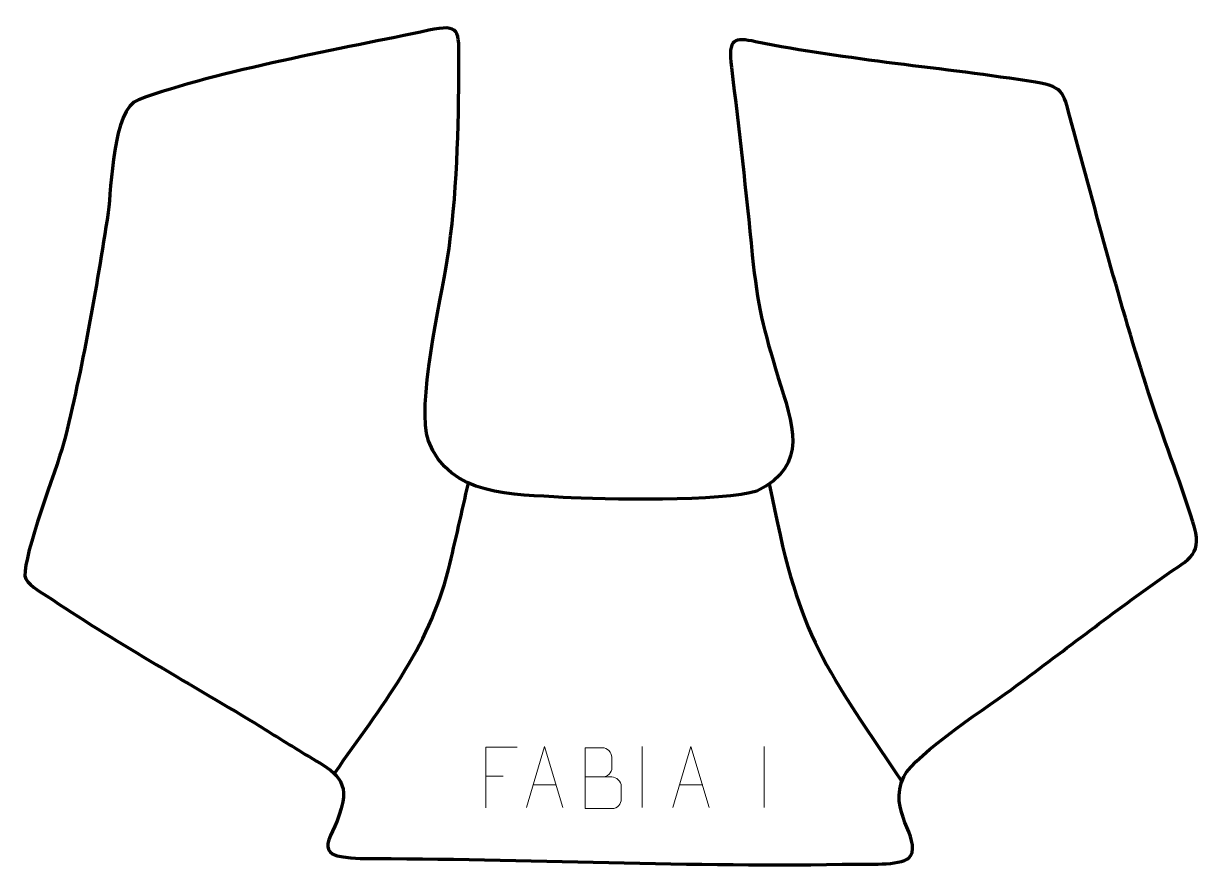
# Model space of a CAD drawing. Header units: millimetres. Extents: x -496 to -12, y 362 to 708.
import ezdxf

# ---------------------------------------------------------------- set-up
doc = ezdxf.new("R2010")
doc.units = ezdxf.units.MM
doc.header["$MEASUREMENT"] = 0
doc.layers.add('layer 2', color=7, linetype='Continuous')
doc.layers.add('layer 3', color=7, linetype='Continuous')

msp = doc.modelspace()

# ---------------------------------------------------------------- linework, layer by layer
at = {"layer": 'layer 2', "color": 142, "lineweight": 158}
msp.add_open_spline([(-367.966, 401.03), (-349.1699, 427.8928), (-329.5353, 451.7132), (-321.4716, 484.2466), (-321.4716, 484.2466), (-318.5654, 495.9723), (-316.1027, 507.8168), (-313.2401, 519.5629)], degree=3, knots=[0, 0, 0, 0, 0.33333333, 0.33333333, 0.33333333, 0.33333333, 1, 1, 1, 1], dxfattribs=at)
msp.add_open_spline([(-189.996, 519.2734), (-177.8971, 457.4039), (-170.1277, 448.6206), (-135.6845, 397.3152)], degree=3, dxfattribs=at)
at = {"layer": 'layer 3', "color": 242, "lineweight": 158}
msp.add_open_spline([(-16.3706, 503.7834), (-12.0828, 490.2768), (-17.3677, 488.9578), (-28.0145, 481.4622), (-28.0145, 481.4622), (-48.5241, 467.0229), (-68.6269, 451.4839), (-88.7709, 436.4718), (-88.7709, 436.4718), (-98.7375, 429.1743), (-130.2851, 408.5788), (-134.863, 399.239), (-134.863, 399.239), (-141.6967, 385.297), (-127.746, 374.2302), (-132.0937, 366.8743), (-132.0937, 366.8743), (-134.6296, 362.5837), (-148.8561, 363.6052), (-153.6874, 363.5079), (-153.6874, 363.5079), (-222.1015, 362.1296), (-289.4958, 365.7189), (-357.7032, 365.8108), (-357.7032, 365.8108), (-380.4471, 366.5821), (-367.7279, 373.7471), (-364.7337, 389.0025), (-364.7337, 389.0025), (-362.6199, 399.7718), (-372.098, 403.4484), (-380.1642, 408.4346), (-380.1642, 408.4346), (-387.0128, 412.6682), (-393.8857, 416.8817), (-400.6955, 421.1758), (-400.6955, 421.1758), (-428.9848, 438.2225), (-458.9641, 455.052), (-486.2521, 473.4375), (-486.2521, 473.4375), (-488.7014, 475.0877), (-494.847, 478.2921), (-495.0533, 481.5823), (-495.0533, 481.5823), (-495.6084, 490.4336), (-482.3936, 524.5167), (-479.2114, 535.7855), (-479.2114, 535.7855), (-471.3639, 566.9458), (-465.8361, 598.7724), (-460.9566, 630.5178), (-460.9566, 630.5178), (-459.558, 640.585), (-459.2343, 672.8041), (-448.5798, 676.6961), (-448.5798, 676.6961), (-415.3893, 688.8204), (-364.7262, 697.6234), (-329.5638, 705.1439), (-329.5638, 705.1439), (-316.6472, 707.8941), (-317.1492, 705.1373), (-317.1934, 691.7812), (-317.1934, 691.7812), (-317.2829, 664.7221), (-317.8839, 637.5981), (-321.9872, 610.8065), (-321.9872, 610.8065), (-324.6265, 594.6538), (-334.7779, 550.6443), (-329.6792, 536.9586), (-329.6792, 536.9586), (-321.0643, 513.8353), (-294.8252, 515.1159), (-274.4717, 513.7616), (-274.4717, 513.7616), (-258.8659, 512.8016), (-208.0741, 511.9274), (-195.0877, 516.3418), (-195.0877, 516.3418), (-173.363, 526.8485), (-180.5731, 544.0682), (-186.2968, 562.7636), (-186.2968, 562.7636), (-192.4629, 582.8838), (-194.819, 592.0041), (-196.9604, 613.2065), (-196.9604, 613.2065), (-199.5644, 638.9693), (-202.3248, 664.2731), (-205.512, 689.975), (-205.512, 689.975), (-207.0197, 702.1337), (-204.3549, 702.2276), (-195.6329, 700.4643), (-195.6329, 700.4643), (-157.7659, 692.808), (-119, 689.9135), (-80.8482, 683.854), (-80.8482, 683.854), (-68.6264, 681.9128), (-69.363, 678.9255), (-66.1434, 667.2554), (-66.1434, 667.2554), (-55.8159, 629.8221), (-46.4819, 593.2951), (-34.4457, 556.2437), (-34.4457, 556.2437), (-28.7284, 538.6437), (-22.0319, 521.3955), (-16.3706, 503.7834)], degree=3, knots=[0, 0, 0, 0, 0.03448276, 0.03448276, 0.03448276, 0.03448276, 0.06896552, 0.06896552, 0.06896552, 0.06896552, 0.10344828, 0.10344828, 0.10344828, 0.10344828, 0.13793103, 0.13793103, 0.13793103, 0.13793103, 0.17241379, 0.17241379, 0.17241379, 0.17241379, 0.20689655, 0.20689655, 0.20689655, 0.20689655, 0.24137931, 0.24137931, 0.24137931, 0.24137931, 0.27586207, 0.27586207, 0.27586207, 0.27586207, 0.31034483, 0.31034483, 0.31034483, 0.31034483, 0.34482759, 0.34482759, 0.34482759, 0.34482759, 0.37931034, 0.37931034, 0.37931034, 0.37931034, 0.4137931, 0.4137931, 0.4137931, 0.4137931, 0.44827586, 0.44827586, 0.44827586, 0.44827586, 0.48275862, 0.48275862, 0.48275862, 0.48275862, 0.51724138, 0.51724138, 0.51724138, 0.51724138, 0.55172414, 0.55172414, 0.55172414, 0.55172414, 0.5862069, 0.5862069, 0.5862069, 0.5862069, 0.62068966, 0.62068966, 0.62068966, 0.62068966, 0.65517241, 0.65517241, 0.65517241, 0.65517241, 0.68965517, 0.68965517, 0.68965517, 0.68965517, 0.72413793, 0.72413793, 0.72413793, 0.72413793, 0.75862069, 0.75862069, 0.75862069, 0.75862069, 0.79310345, 0.79310345, 0.79310345, 0.79310345, 0.82758621, 0.82758621, 0.82758621, 0.82758621, 0.86206897, 0.86206897, 0.86206897, 0.86206897, 0.89655172, 0.89655172, 0.89655172, 0.89655172, 0.93103448, 0.93103448, 0.93103448, 0.93103448, 1, 1, 1, 1], dxfattribs=at)
at = {"layer": 'layer 3', "color": 250, "lineweight": 9}
for points, knots in [([(-293.3521, 411.4321), (-293.3521, 411.4321), (-306.2261, 411.4321), (-306.2261, 411.4321), (-306.2261, 411.4321), (-306.2261, 411.4321), (-306.2261, 386.4785), (-306.2261, 386.4785)], [0, 0, 0, 0, 0.33333333, 0.33333333, 0.33333333, 0.33333333, 1, 1, 1, 1]), ([(-289.5117, 386.7059), (-289.5117, 386.7059), (-282.1407, 411.6594), (-282.1407, 411.6594), (-282.1407, 411.6594), (-282.1407, 411.6594), (-274.5708, 386.7059), (-274.5708, 386.7059)], [0, 0, 0, 0, 0.33333333, 0.33333333, 0.33333333, 0.33333333, 1, 1, 1, 1]), ([(-265.4258, 399.1826), (-261.7872, 399.183), (-258.2001, 399.183), (-254.5607, 399.1826), (-254.5607, 399.1826), (-252.5853, 399.1653), (-250.6617, 397.4292), (-250.6617, 395.3796), (-250.6617, 395.3796), (-250.6621, 394.251), (-250.6621, 391.2016), (-250.6617, 390.0727), (-250.6617, 390.0727), (-250.6441, 388.2148), (-252.1862, 386.2009), (-254.5077, 386.2178), (-254.5077, 386.2178), (-258.1475, 386.2182), (-261.7869, 386.2182), (-265.4258, 386.2178), (-265.4258, 386.2178), (-265.4258, 394.5361), (-265.4258, 402.8539), (-265.4258, 411.1714), (-265.4258, 411.1714), (-263.0521, 411.1714), (-260.678, 411.1714), (-258.3038, 411.1714), (-258.3038, 411.1714), (-256.623, 411.189), (-254.5262, 409.2785), (-254.5085, 407.3161), (-254.5085, 407.3161), (-254.5089, 405.25), (-254.5089, 405.104), (-254.5085, 403.0375), (-254.5085, 403.0375), (-254.4912, 400.9714), (-256.3457, 399.1653), (-258.3557, 399.1826)], [0, 0, 0, 0, 0.09090909, 0.09090909, 0.09090909, 0.09090909, 0.18181818, 0.18181818, 0.18181818, 0.18181818, 0.27272727, 0.27272727, 0.27272727, 0.27272727, 0.36363636, 0.36363636, 0.36363636, 0.36363636, 0.45454545, 0.45454545, 0.45454545, 0.45454545, 0.54545455, 0.54545455, 0.54545455, 0.54545455, 0.63636364, 0.63636364, 0.63636364, 0.63636364, 0.72727273, 0.72727273, 0.72727273, 0.72727273, 0.81818182, 0.81818182, 0.81818182, 0.81818182, 1, 1, 1, 1]), ([(-229.5117, 386.7059), (-229.5117, 386.7059), (-222.1407, 411.6594), (-222.1407, 411.6594), (-222.1407, 411.6594), (-222.1407, 411.6594), (-214.5708, 386.7059), (-214.5708, 386.7059)], [0, 0, 0, 0, 0.33333333, 0.33333333, 0.33333333, 0.33333333, 1, 1, 1, 1])]:
    msp.add_open_spline(points, degree=3, knots=knots, dxfattribs=at)
for points in [[(-242.0412, 411.6697), (-242.0412, 411.6697), (-242.0412, 386.6956), (-242.0412, 386.6956)], [(-192.0412, 411.6697), (-192.0412, 411.6697), (-192.0412, 386.6956), (-192.0412, 386.6956)], [(-306.2261, 399.5524), (-306.2261, 399.5524), (-299.058, 399.5524), (-299.058, 399.5524)], [(-286.7891, 395.9553), (-286.7891, 395.9553), (-277.2934, 395.9553), (-277.2934, 395.9553)], [(-226.7891, 395.9553), (-226.7891, 395.9553), (-217.2934, 395.9553), (-217.2934, 395.9553)]]:
    msp.add_open_spline(points, degree=3, dxfattribs=at)

doc.saveas('drawing.dxf')
